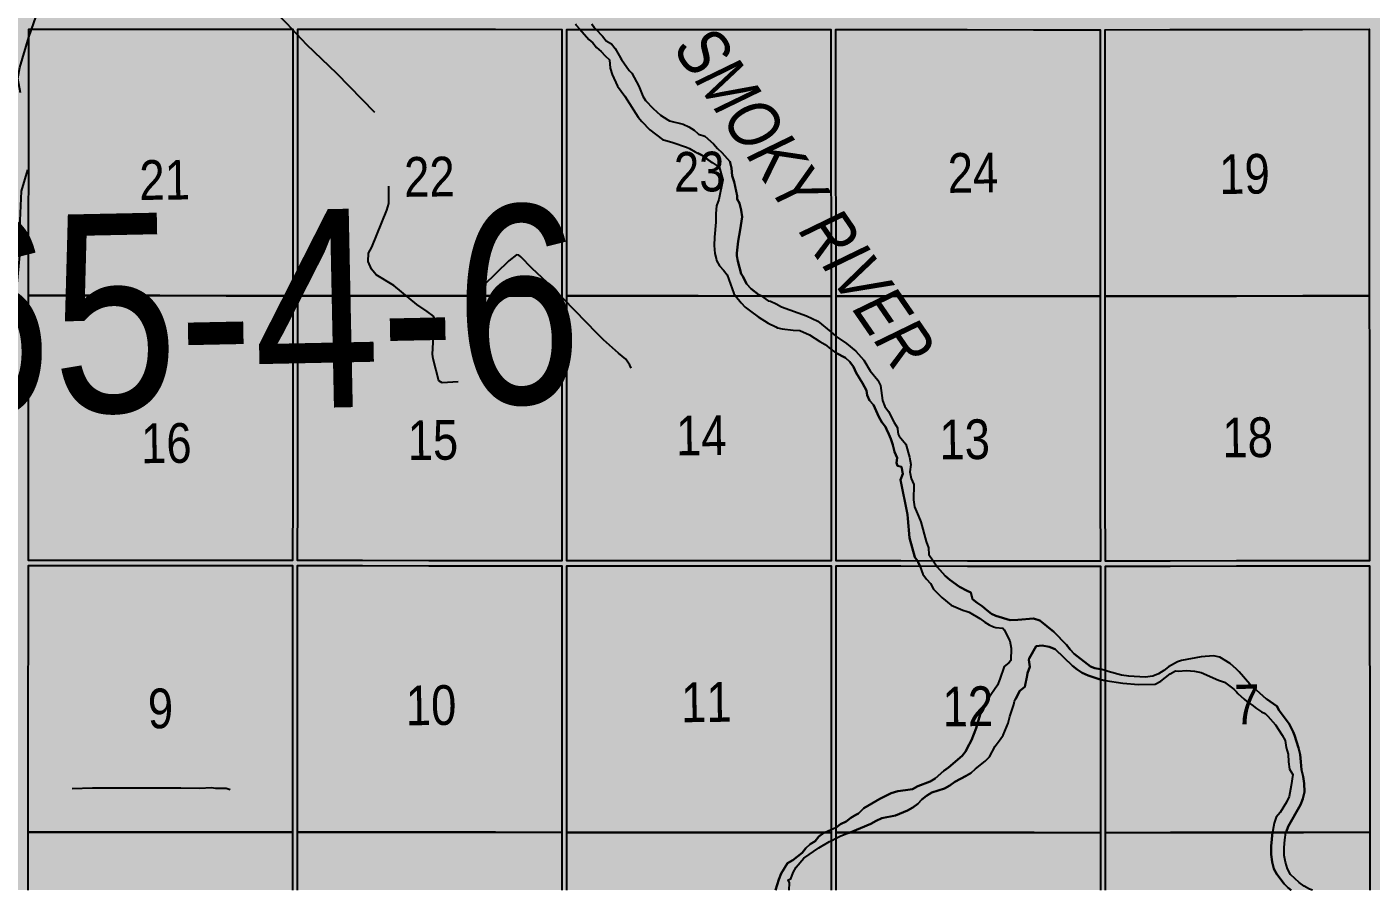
# Model space of a CAD drawing. Extents: x 399452 to 415540, y 6060435 to 6067869.
# Drawn here: x 410021 to 410290.9, y 6062481.8 to 6062655 of the extents above; entities that cross this region are included whole.
import ezdxf
from ezdxf.enums import TextEntityAlignment as Align

# ---------------------------------------------------------------- set-up
doc = ezdxf.new("R2010")
doc.units = 0
doc.header["$LTSCALE"] = 5
doc.linetypes.add('DASHED2', pattern=[9.525, 6.35, -3.175])
for name, color, linetype in [('Quarters', 8, 'Continuous'), ('RoadSeg', 57, 'DASHED2'), ('T-WATER', 160, 'Continuous'), ('T-WATER-T', 170, 'Continuous')]:
    doc.layers.add(name, color=color, linetype=linetype)
doc.layers.add('ROUTE-MAP-BACKGROUND-H', color=7, linetype='Continuous', true_color=0xf0ebff)
doc.styles.add('120', font='ARIALN.TTF', dxfattribs={"height": 13})
doc.styles.add('80LS', font='ARIALNI.TTF', dxfattribs={"height": 10})

msp = doc.modelspace()

# ---------------------------------------------------------------- hatches: boundary and pattern name
at = {"layer": 'ROUTE-MAP-BACKGROUND-H'}
h = msp.add_hatch(color=256, dxfattribs=at)
h.dxf.hatch_style = 1
h.paths.add_polyline_path([(410779.995, 6062481.762), (410779.995, 6063736.327), (409587.427, 6063736.085), (409587.427, 6062481.762)])

# ---------------------------------------------------------------- linework, layer by layer
at = {"layer": 'Quarters', "flags": 128}
for points in [[(410074.372, 6062614.444), (410074.366, 6062601.068), (410061.019, 6062601.075), (410047.672, 6062601.083), (410034.325, 6062601.091), (410021.312, 6062601.098), (410021.321, 6062614.474), (410021.331, 6062627.85), (410021.341, 6062641.226), (410021.35, 6062654.601), (410034.359, 6062654.594), (410047.702, 6062654.587), (410061.045, 6062654.579), (410074.389, 6062654.572), (410074.383, 6062641.196), (410074.377, 6062627.82)], [(410128.415, 6062614.413), (410128.414, 6062601.037), (410115.069, 6062601.044), (410101.725, 6062601.052), (410088.38, 6062601.06), (410075.37, 6062601.067), (410075.375, 6062614.443), (410075.381, 6062627.819), (410075.386, 6062641.195), (410075.392, 6062654.571), (410088.397, 6062654.564), (410101.737, 6062654.556), (410115.077, 6062654.549), (410128.417, 6062654.542), (410128.416, 6062641.165), (410128.416, 6062627.789)], [(410182.458, 6062614.382), (410182.462, 6062601.006), (410169.117, 6062601.013), (410155.772, 6062601.021), (410142.428, 6062601.029), (410129.417, 6062601.036), (410129.418, 6062614.412), (410129.419, 6062627.789), (410129.42, 6062641.165), (410129.421, 6062654.541), (410142.426, 6062654.534), (410155.766, 6062654.526), (410169.106, 6062654.518), (410182.446, 6062654.511), (410182.45, 6062641.135), (410182.454, 6062627.758)], [(410236.501, 6062614.333), (410236.509, 6062600.957), (410223.165, 6062600.969), (410209.82, 6062600.981), (410196.475, 6062600.993), (410183.465, 6062601.005), (410183.461, 6062614.381), (410183.457, 6062627.757), (410183.454, 6062641.134), (410183.45, 6062654.51), (410196.455, 6062654.497), (410209.795, 6062654.484), (410223.135, 6062654.471), (410236.475, 6062654.458), (410236.484, 6062641.083), (410236.492, 6062627.708)], [(410290.543, 6062614.418), (410290.556, 6062601.043), (410277.212, 6062601.022), (410263.867, 6062601.001), (410250.523, 6062600.98), (410237.513, 6062600.959), (410237.504, 6062614.334), (410237.496, 6062627.709), (410237.487, 6062641.084), (410237.479, 6062654.459), (410250.484, 6062654.48), (410263.824, 6062654.501), (410277.164, 6062654.522), (410290.504, 6062654.543), (410290.517, 6062641.168), (410290.53, 6062627.793)], [(410074.35, 6062560.94), (410074.344, 6062547.898), (410060.993, 6062547.906), (410047.642, 6062547.914), (410034.291, 6062547.922), (410021.274, 6062547.93), (410021.283, 6062560.971), (410021.293, 6062574.347), (410021.302, 6062587.723), (410021.312, 6062601.098), (410034.325, 6062601.091), (410047.672, 6062601.083), (410061.019, 6062601.075), (410074.366, 6062601.068), (410074.361, 6062587.692), (410074.355, 6062574.316)], [(410128.412, 6062560.908), (410128.411, 6062547.866), (410115.062, 6062547.874), (410101.712, 6062547.882), (410088.363, 6062547.89), (410075.348, 6062547.898), (410075.353, 6062560.939), (410075.358, 6062574.315), (410075.364, 6062587.691), (410075.37, 6062601.067), (410088.38, 6062601.06), (410101.725, 6062601.052), (410115.069, 6062601.044), (410128.414, 6062601.037), (410128.413, 6062587.66), (410128.413, 6062574.284)], [(410182.474, 6062560.876), (410182.478, 6062547.835), (410169.128, 6062547.842), (410155.779, 6062547.85), (410142.43, 6062547.858), (410129.415, 6062547.866), (410129.415, 6062560.907), (410129.416, 6062574.284), (410129.417, 6062587.66), (410129.417, 6062601.036), (410142.428, 6062601.029), (410155.772, 6062601.021), (410169.117, 6062601.013), (410182.462, 6062601.006), (410182.466, 6062587.629), (410182.47, 6062574.253)], [(410236.535, 6062560.832), (410236.544, 6062547.792), (410223.195, 6062547.802), (410209.845, 6062547.813), (410196.496, 6062547.823), (410183.481, 6062547.834), (410183.477, 6062560.876), (410183.473, 6062574.252), (410183.469, 6062587.628), (410183.465, 6062601.005), (410196.475, 6062600.993), (410209.82, 6062600.981), (410223.165, 6062600.969), (410236.509, 6062600.957), (410236.518, 6062587.582), (410236.527, 6062574.207)], [(410290.596, 6062560.917), (410290.609, 6062547.876), (410277.26, 6062547.856), (410263.911, 6062547.835), (410250.562, 6062547.814), (410237.547, 6062547.793), (410237.539, 6062560.834), (410237.53, 6062574.209), (410237.521, 6062587.584), (410237.513, 6062600.959), (410250.523, 6062600.98), (410263.867, 6062601.001), (410277.212, 6062601.022), (410290.556, 6062601.043), (410290.57, 6062587.667), (410290.583, 6062574.292)], [(410074.328, 6062506.767), (410074.322, 6062493.391), (410060.967, 6062493.399), (410047.612, 6062493.407), (410034.257, 6062493.415), (410021.236, 6062493.423), (410021.245, 6062506.799), (410021.254, 6062520.175), (410021.264, 6062533.551), (410021.273, 6062546.926), (410034.29, 6062546.919), (410047.641, 6062546.911), (410060.993, 6062546.903), (410074.344, 6062546.895), (410074.339, 6062533.519), (410074.333, 6062520.143)], [(410128.409, 6062506.734), (410128.409, 6062493.358), (410115.055, 6062493.366), (410101.7, 6062493.374), (410088.346, 6062493.382), (410075.326, 6062493.39), (410075.331, 6062506.766), (410075.336, 6062520.142), (410075.342, 6062533.518), (410075.347, 6062546.894), (410088.362, 6062546.887), (410101.712, 6062546.879), (410115.062, 6062546.871), (410128.411, 6062546.863), (410128.411, 6062533.487), (410128.41, 6062520.111)], [(410182.49, 6062506.702), (410182.494, 6062493.326), (410169.14, 6062493.334), (410155.786, 6062493.342), (410142.432, 6062493.35), (410129.412, 6062493.358), (410129.413, 6062506.734), (410129.413, 6062520.11), (410129.414, 6062533.486), (410129.415, 6062546.862), (410142.43, 6062546.855), (410155.779, 6062546.847), (410169.129, 6062546.839), (410182.478, 6062546.831), (410182.482, 6062533.455), (410182.486, 6062520.079)], [(410236.57, 6062506.663), (410236.579, 6062493.288), (410223.225, 6062493.298), (410209.871, 6062493.307), (410196.517, 6062493.316), (410183.498, 6062493.325), (410183.494, 6062506.702), (410183.489, 6062520.078), (410183.485, 6062533.454), (410183.481, 6062546.831), (410196.496, 6062546.82), (410209.846, 6062546.81), (410223.195, 6062546.799), (410236.544, 6062546.788), (410236.553, 6062533.413), (410236.562, 6062520.038)], [(410290.65, 6062506.748), (410290.664, 6062493.373), (410277.31, 6062493.352), (410263.956, 6062493.331), (410250.602, 6062493.31), (410237.583, 6062493.29), (410237.574, 6062506.665), (410237.565, 6062520.04), (410237.556, 6062533.415), (410237.548, 6062546.79), (410250.562, 6062546.81), (410263.912, 6062546.831), (410277.261, 6062546.852), (410290.61, 6062546.873), (410290.623, 6062533.498), (410290.637, 6062520.123)]]:
    msp.add_lwpolyline(points, close=True, dxfattribs=at)
for points in [[(410021.228, 6062481.762), (410021.236, 6062493.423), (410034.257, 6062493.415), (410047.612, 6062493.407), (410060.967, 6062493.399), (410074.322, 6062493.391), (410074.318, 6062481.762)], [(410075.321, 6062481.762), (410075.326, 6062493.39), (410088.346, 6062493.382), (410101.7, 6062493.374), (410115.055, 6062493.366), (410128.409, 6062493.358), (410128.409, 6062481.762)], [(410129.412, 6062481.762), (410129.412, 6062493.358), (410142.432, 6062493.35), (410155.786, 6062493.342), (410169.14, 6062493.334), (410182.494, 6062493.326), (410182.498, 6062481.762)], [(410183.501, 6062481.762), (410183.498, 6062493.325), (410196.517, 6062493.316), (410209.871, 6062493.307), (410223.225, 6062493.298), (410236.579, 6062493.288), (410236.587, 6062481.762)], [(410237.59, 6062481.762), (410237.583, 6062493.29), (410250.602, 6062493.31), (410263.956, 6062493.331), (410277.31, 6062493.352), (410290.664, 6062493.373), (410290.675, 6062481.762)]]:
    msp.add_lwpolyline(points, dxfattribs=at)
at = {"layer": 'RoadSeg'}
for p, q in [((410102.624, 6062596.986), (410101.341, 6062597.891)), ((410135.704, 6062593.301), (410135.467, 6062593.495))]:
    msp.add_line(p, q, dxfattribs=at)
at = {"layer": 'RoadSeg', "flags": 128}
for points in [[(410017.756, 6062501.961), (410016.291, 6062511.377), (410015.478, 6062515.186), (410015.602, 6062515.588), (410015.431, 6062515.817), (410015.092, 6062517.673), (410014.145, 6062523.075), (410013.82, 6062525.829), (410010.618, 6062543.393), (410010.509, 6062545.387), (410010.77, 6062548.752), (410010.672, 6062550.214), (410009.431, 6062555.377), (410009.002, 6062558.329), (410008.416, 6062560.845), (410008.359, 6062561.941), (410008.743, 6062565.809), (410009.161, 6062568.046), (410015.81, 6062591.642), (410017.214, 6062595.997), (410018.966, 6062602.754), (410019.528, 6062609.153), (410019.474, 6062613.244), (410019.918, 6062622.069), (410021.778, 6062628.463), (410022.195, 6062630.768), (410022.121, 6062632.663), (410020.526, 6062637.252), (410019.138, 6062644.642), (410019.555, 6062646.913), (410021.389, 6062652.973), (410028.028, 6062672.344), (410030.734, 6062679.62), (410034.177, 6062688.177), (410034.519, 6062689.316), (410034.659, 6062690.549), (410034.6, 6062691.746), (410034.272, 6062693.103)], [(410101.341, 6062597.891), (410099.315, 6062599.311), (410094.643, 6062603.104), (410091.137, 6062605.258), (410090.182, 6062606.369), (410089.516, 6062607.952), (410089.581, 6062609.583), (410090.22, 6062610.794), (410093.289, 6062618.212), (410093.659, 6062619.584), (410093.648, 6062634.155), (410093.634, 6062634.787), (410093.39, 6062635.313), (410083.189, 6062645.675), (410077.211, 6062651.436), (410073.161, 6062655.707), (410058.541, 6062670.466), (410049.205, 6062679.282), (410036.419, 6062692.25), (410034.961, 6062693.55)], [(410135.467, 6062593.495), (410126.555, 6062602.72), (410122.38, 6062606.59), (410120.168, 6062608.904), (410119.763, 6062609.195), (410119.296, 6062609.252), (410117.758, 6062608.055), (410112.282, 6062602.748), (410110.419, 6062601.178), (410103.669, 6062594.813), (410102.719, 6062594.094)], [(410102.719, 6062594.094), (410102.976, 6062596.096), (410102.624, 6062596.986)], [(410107.597, 6062583.786), (410104.374, 6062583.584), (410103.7, 6062583.969), (410102.541, 6062588.402), (410102.421, 6062589.364), (410102.719, 6062594.094)], [(410142.303, 6062586.522), (410142.057, 6062587.149), (410141.233, 6062588.329), (410139.777, 6062589.529), (410136.759, 6062592.192), (410135.704, 6062593.301)], [(410061.77, 6062501.901), (410060.966, 6062502.15), (410058.838, 6062502.138), (410058.035, 6062502.321), (410055.677, 6062502.137), (410051.916, 6062502.257), (410034.152, 6062502.211), (410027.47, 6062501.968), (410017.756, 6062501.961)]]:
    msp.add_lwpolyline(points, dxfattribs=at)
at = {"layer": 'T-WATER', "flags": 128}
for points in [[(410131.99, 6062654.563), (410131.25, 6062655.379), (410131.128, 6062655.567)], [(410131.25, 6062655.379), (410131.99, 6062654.563)], [(410134.414, 6062655.565), (410134.892, 6062654.891), (410135.218, 6062654.561), (410136.564, 6062653.201), (410137.277, 6062652.222), (410138.395, 6062651.643), (410139.135, 6062650.683), (410140.179, 6062648.826), (410140.376, 6062648.485), (410141.935, 6062646.281), (410142.437, 6062645.725), (410143.846, 6062643.108), (410144.676, 6062641.125), (410145.199, 6062640.238), (410146.762, 6062638.633), (410148.239, 6062637.341), (410149.675, 6062636.408), (410150.047, 6062636.192), (410152.745, 6062635.478), (410153.912, 6062634.968), (410154.968, 6062634.33), (410155.734, 6062633.618), (410155.843, 6062633.516), (410157.1, 6062633.103), (410158.885, 6062631.543), (410159.679, 6062630.615), (410160.559, 6062629.792), (410162.163, 6062627.984), (410162.203, 6062627.793), (410162.44, 6062626.65), (410162.614, 6062625.169), (410163.026, 6062623.905), (410163.611, 6062621.123), (410163.617, 6062620.421), (410164.095, 6062619.649), (410164.44, 6062618.239), (410164.595, 6062616.887), (410164.241, 6062614.296), (410163.785, 6062612.05), (410163.554, 6062609.588), (410163.565, 6062609.052), (410163.713, 6062608.016), (410164.43, 6062605.448), (410164.788, 6062604.888), (410165.481, 6062603.454), (410166.448, 6062602.434), (410167.986, 6062601.238), (410168.41, 6062601.037), (410168.431, 6062601.027), (410169.822, 6062600.062), (410170.284, 6062599.945), (410171.46, 6062599.458), (410172.523, 6062598.824), (410177.507, 6062597.052), (410179.818, 6062595.965), (410182.429, 6062593.789), (410183.433, 6062592.952), (410183.52, 6062592.879), (410185.539, 6062591.48), (410187.434, 6062589.922), (410189.039, 6062588.118), (410190.323, 6062586.004), (410191.836, 6062584.138), (410192.388, 6062583.021), (410192.813, 6062580.055), (410193.287, 6062578.827), (410193.985, 6062577.801), (410195.123, 6062575.592), (410195.787, 6062574.563), (410195.826, 6062574.265), (410195.957, 6062573.275), (410196.166, 6062572.888), (410197.475, 6062571.241), (410198.252, 6062568.685), (410198.476, 6062567.217), (410198.264, 6062565.737), (410198.57, 6062564.349)], [(410135.218, 6062654.561), (410134.892, 6062654.891), (410134.414, 6062655.565)], [(410131.99, 6062654.563), (410133.843, 6062652.521), (410134.622, 6062651.853), (410135.369, 6062650.916), (410136.281, 6062650.111), (410137.092, 6062649.21), (410137.976, 6062648.415), (410138.102, 6062646.777), (410138.493, 6062645.463), (410139.571, 6062643.134), (410141.076, 6062641.158), (410143.699, 6062636.928), (410144.468, 6062636.014), (410146.095, 6062634.367), (410148.628, 6062632.424), (410150.681, 6062631.809), (410153.425, 6062630.922), (410154.014, 6062630.651), (410155.163, 6062629.951), (410155.734, 6062629.667), (410156.501, 6062629.286), (410158.552, 6062627.796), (410158.565, 6062627.786), (410159.817, 6062627.005), (410159.977, 6062626.917), (410160.712, 6062624.324), (410159.898, 6062620.355), (410159.466, 6062619.118), (410159.324, 6062617.559), (410159.336, 6062615.866), (410159.027, 6062612.839), (410159.011, 6062611.163), (410159.122, 6062609.579), (410159.372, 6062608.544), (410159.464, 6062608.168), (410160.078, 6062607.07), (410160.899, 6062606.195), (410161.614, 6062605.243), (410162.924, 6062601.5), (410163.296, 6062601.04), (410164.442, 6062599.623), (410165.25, 6062598.748), (410166.307, 6062597.979), (410167.852, 6062596.817), (410169.864, 6062595.552), (410171.392, 6062594.813), (410171.733, 6062594.654), (410172.676, 6062594.431), (410174.887, 6062594.178), (410176.198, 6062594.098), (410178.16, 6062593.202), (410180.208, 6062591.856), (410181.287, 6062591.269), (410182.43, 6062590.344), (410183.127, 6062589.781), (410183.434, 6062589.618), (410185.363, 6062588.595), (410186.262, 6062587.811), (410186.956, 6062586.791), (410187.502, 6062585.569), (410188.799, 6062583.51), (410189.58, 6062582.06), (410189.693, 6062581.135), (410190.2, 6062580.016), (410191.017, 6062579.163), (410192.049, 6062576.776), (410192.682, 6062575.705), (410193.399, 6062574.751), (410193.618, 6062574.267), (410194.067, 6062573.274), (410194.475, 6062572.373), (410194.902, 6062571.133), (410195.225, 6062569.752), (410195.729, 6062568.56), (410195.615, 6062567.54), (410195.806, 6062566.953), (410196.607, 6062566.701), (410196.858, 6062565.339), (410196.424, 6062564.126), (410197.823, 6062557.141), (410197.886, 6062556.359), (410198.201, 6062552.482), (410199.312, 6062548.577), (410199.799, 6062547.844), (410199.981, 6062547.57), (410200.268, 6062546.841), (410200.925, 6062545.172), (410201.605, 6062544.154), (410202.441, 6062543.289), (410203.016, 6062542.159), (410204.697, 6062540.492)], [(410131.99, 6062654.563), (410133.843, 6062652.521), (410134.622, 6062651.853), (410135.369, 6062650.916), (410136.281, 6062650.111), (410137.092, 6062649.21), (410137.976, 6062648.415), (410138.102, 6062646.777), (410138.493, 6062645.463), (410139.571, 6062643.134), (410141.076, 6062641.158), (410143.699, 6062636.928), (410144.468, 6062636.014), (410146.095, 6062634.367), (410148.628, 6062632.424), (410150.681, 6062631.809), (410153.425, 6062630.922), (410154.014, 6062630.651), (410155.163, 6062629.951), (410155.734, 6062629.667)], [(410135.218, 6062654.561), (410136.564, 6062653.201), (410137.277, 6062652.222), (410138.395, 6062651.643), (410139.135, 6062650.683), (410140.179, 6062648.826), (410140.376, 6062648.485), (410141.935, 6062646.281), (410142.437, 6062645.725), (410143.846, 6062643.108), (410144.676, 6062641.125), (410145.199, 6062640.238), (410146.762, 6062638.633), (410148.239, 6062637.341), (410149.675, 6062636.408), (410150.047, 6062636.192), (410152.745, 6062635.478), (410153.912, 6062634.968), (410154.968, 6062634.33), (410155.734, 6062633.618)], [(410155.734, 6062633.618), (410155.843, 6062633.516), (410157.1, 6062633.103), (410158.885, 6062631.543), (410159.679, 6062630.615), (410160.559, 6062629.792), (410162.163, 6062627.984), (410162.203, 6062627.793)], [(410158.552, 6062627.796), (410156.501, 6062629.286), (410155.734, 6062629.667)], [(410158.552, 6062627.796), (410158.565, 6062627.786), (410159.817, 6062627.005), (410159.977, 6062626.917), (410160.712, 6062624.324), (410159.898, 6062620.355), (410159.466, 6062619.118), (410159.324, 6062617.559), (410159.336, 6062615.866), (410159.027, 6062612.839), (410159.011, 6062611.163), (410159.122, 6062609.579), (410159.372, 6062608.544), (410159.464, 6062608.168), (410160.078, 6062607.07), (410160.899, 6062606.195), (410161.614, 6062605.243), (410162.924, 6062601.5), (410163.296, 6062601.04)], [(410168.41, 6062601.037), (410167.986, 6062601.238), (410166.448, 6062602.434), (410165.481, 6062603.454), (410164.788, 6062604.888), (410164.43, 6062605.448), (410163.713, 6062608.016), (410163.565, 6062609.052), (410163.554, 6062609.588), (410163.785, 6062612.05), (410164.241, 6062614.296), (410164.595, 6062616.887), (410164.44, 6062618.239), (410164.095, 6062619.649), (410163.617, 6062620.421), (410163.611, 6062621.123), (410163.026, 6062623.905), (410162.614, 6062625.169), (410162.44, 6062626.65), (410162.203, 6062627.793)], [(410163.296, 6062601.04), (410164.442, 6062599.623), (410165.25, 6062598.748), (410166.307, 6062597.979), (410167.852, 6062596.817), (410169.864, 6062595.552), (410171.392, 6062594.813), (410171.733, 6062594.654), (410172.676, 6062594.431), (410174.887, 6062594.178), (410176.198, 6062594.098), (410178.16, 6062593.202), (410180.208, 6062591.856), (410181.287, 6062591.269), (410182.43, 6062590.344)], [(410168.41, 6062601.037), (410168.431, 6062601.027), (410169.822, 6062600.062), (410170.284, 6062599.945), (410171.46, 6062599.458), (410172.523, 6062598.824), (410177.507, 6062597.052), (410179.818, 6062595.965), (410182.429, 6062593.789)], [(410183.433, 6062592.952), (410183.52, 6062592.879), (410185.539, 6062591.48), (410187.434, 6062589.922), (410189.039, 6062588.118), (410190.323, 6062586.004), (410191.836, 6062584.138), (410192.388, 6062583.021), (410192.813, 6062580.055), (410193.287, 6062578.827), (410193.985, 6062577.801), (410195.123, 6062575.592), (410195.787, 6062574.563), (410195.826, 6062574.265)], [(410182.43, 6062590.344), (410183.127, 6062589.781), (410183.434, 6062589.618)], [(410193.618, 6062574.267), (410193.399, 6062574.751), (410192.682, 6062575.705), (410192.049, 6062576.776), (410191.017, 6062579.163), (410190.2, 6062580.016), (410189.693, 6062581.135), (410189.58, 6062582.06), (410188.799, 6062583.51), (410187.502, 6062585.569), (410186.956, 6062586.791), (410186.262, 6062587.811), (410185.363, 6062588.595), (410183.434, 6062589.618)], [(410199.799, 6062547.844), (410199.312, 6062548.577), (410198.201, 6062552.482), (410197.886, 6062556.359), (410197.823, 6062557.141), (410196.424, 6062564.126), (410196.858, 6062565.339), (410196.607, 6062566.701), (410195.806, 6062566.953), (410195.615, 6062567.54), (410195.729, 6062568.56), (410195.225, 6062569.752), (410194.902, 6062571.133), (410194.475, 6062572.373), (410194.067, 6062573.274), (410193.618, 6062574.267)], [(410195.826, 6062574.265), (410195.957, 6062573.275), (410196.166, 6062572.888), (410197.475, 6062571.241), (410198.252, 6062568.685), (410198.476, 6062567.217), (410198.264, 6062565.737), (410198.57, 6062564.349), (410199.065, 6062563.16), (410199.028, 6062560.12), (410199.256, 6062558.687), (410200.003, 6062556.85), (410200.502, 6062555.709), (410201.58, 6062551.743), (410202.011, 6062550.477), (410202.09, 6062549.143), (410202.978, 6062547.842)], [(410198.57, 6062564.349), (410199.065, 6062563.16), (410199.028, 6062560.12), (410199.256, 6062558.687), (410200.003, 6062556.85), (410200.502, 6062555.709), (410201.58, 6062551.743), (410202.011, 6062550.477), (410202.09, 6062549.143), (410202.978, 6062547.842), (410203.664, 6062546.838), (410203.805, 6062546.631), (410205.369, 6062544.82), (410206.315, 6062544.046), (410208.286, 6062542.652), (410209.813, 6062541.856), (410210.516, 6062541.489), (410210.896, 6062540.186), (410211.785, 6062539.406), (410212.808, 6062538.745), (410213.72, 6062537.942), (410214.677, 6062537.234), (410215.578, 6062536.831), (410218.457, 6062535.94), (410219.995, 6062536.005), (410223.119, 6062536.275), (410224.408, 6062535.886), (410227.205, 6062533.605), (410229.757, 6062531.008), (410230.498, 6062530.027), (410231.313, 6062529.168), (410234.578, 6062526.667), (410235.41, 6062526.337), (410236.523, 6062526.135)], [(410200.268, 6062546.841), (410199.981, 6062547.57), (410199.799, 6062547.844)], [(410200.268, 6062546.841), (410200.925, 6062545.172), (410201.605, 6062544.154), (410202.441, 6062543.289), (410203.016, 6062542.159), (410204.697, 6062540.492), (410206.566, 6062538.962), (410208.904, 6062537.943), (410209.815, 6062537.673)], [(410209.813, 6062541.856), (410208.286, 6062542.652), (410206.315, 6062544.046), (410205.369, 6062544.82), (410203.805, 6062546.631), (410203.664, 6062546.838)], [(410204.697, 6062540.492), (410206.566, 6062538.962), (410208.904, 6062537.943), (410209.815, 6062537.673), (410210.217, 6062537.554), (410212.37, 6062536.306), (410213.337, 6062535.557), (410214.199, 6062535.003), (410215.074, 6062534.634), (410215.573, 6062534.449), (410216.937, 6062534.316), (410217.24, 6062533.989), (410218.351, 6062531.774), (410218.608, 6062530.33), (410218.59, 6062527.869), (410218.145, 6062527.396), (410217.197, 6062526.667), (410216.377, 6062524.071), (410215.859, 6062522.9), (410213.982, 6062520.079), (410213.832, 6062519.853), (410212.868, 6062517.655), (410212.408, 6062516.98), (410211.623, 6062514.299), (410210.661, 6062511.884), (410209.828, 6062510.22), (410209.537, 6062509.639), (410208.794, 6062508.724), (410206.084, 6062506.39), (410205.097, 6062505.706), (410203.381, 6062504.196), (410202.362, 6062503.572), (410199.919, 6062502.622), (410198.825, 6062502.051), (410197.416, 6062501.793), (410195.892, 6062501.625), (410194.569, 6062501.239), (410192.254, 6062500.108), (410189.037, 6062498.241), (410187.961, 6062497.115), (410187.432, 6062496.895), (410186.407, 6062496.267), (410185.519, 6062495.502), (410184.353, 6062494.98), (410183.462, 6062494.309), (410183.392, 6062494.257), (410182.459, 6062493.854), (410181.29, 6062493.35), (410181.003, 6062493.227), (410180.03, 6062492.53), (410179.299, 6062491.605), (410178.298, 6062490.95), (410177.412, 6062490.154), (410176.64, 6062489.24), (410174.803, 6062487.742), (410173.692, 6062487.188), (410172.458, 6062485.081), (410171.946, 6062483.898), (410171.341, 6062481.762)], [(410236.523, 6062526.135), (410235.41, 6062526.337), (410234.578, 6062526.667), (410231.313, 6062529.168), (410230.498, 6062530.027), (410229.757, 6062531.008), (410227.205, 6062533.605), (410224.408, 6062535.886), (410223.119, 6062536.275), (410219.995, 6062536.005), (410218.457, 6062535.94), (410215.578, 6062536.831), (410214.677, 6062537.234), (410213.72, 6062537.942), (410212.808, 6062538.745), (410211.785, 6062539.406), (410210.896, 6062540.186), (410210.516, 6062541.489), (410209.813, 6062541.856)], [(410209.815, 6062537.673), (410210.217, 6062537.554), (410212.37, 6062536.306), (410213.337, 6062535.557), (410214.199, 6062535.003), (410215.074, 6062534.634), (410215.573, 6062534.449), (410216.937, 6062534.316), (410217.24, 6062533.989), (410218.351, 6062531.774), (410218.608, 6062530.33), (410218.59, 6062527.869), (410218.145, 6062527.396), (410217.197, 6062526.667), (410216.377, 6062524.071), (410215.859, 6062522.9), (410213.982, 6062520.079)], [(410236.524, 6062524.012), (410234.091, 6062524.849), (410232.909, 6062525.383), (410231.868, 6062526.038), (410230.957, 6062526.794), (410227.48, 6062530.099), (410226.277, 6062530.582), (410224.894, 6062530.874), (410223.649, 6062530.738), (410222.253, 6062528.238), (410222.17, 6062527.954), (410222.351, 6062526.554), (410221.929, 6062525.33), (410221.832, 6062524.862), (410221.352, 6062522.532), (410220.394, 6062521.765), (410219.484, 6062520.075)], [(410221.832, 6062524.862), (410221.929, 6062525.33), (410222.351, 6062526.554), (410222.17, 6062527.954), (410222.253, 6062528.238), (410223.649, 6062530.738), (410224.894, 6062530.874), (410226.277, 6062530.582), (410227.48, 6062530.099), (410230.957, 6062526.794), (410231.868, 6062526.038), (410232.909, 6062525.383), (410234.091, 6062524.849), (410236.524, 6062524.012)], [(410263.894, 6062526.083), (410262.587, 6062527.276), (410260.508, 6062528.514), (410259.263, 6062528.787), (410256.787, 6062528.606), (410252.87, 6062527.881), (410252.014, 6062527.559), (410250.234, 6062526.557), (410249.293, 6062525.827), (410248.239, 6062525.192), (410247.084, 6062524.68), (410245.538, 6062524.514), (410242.29, 6062524.675), (410240.768, 6062524.884), (410238.087, 6062525.64), (410237.526, 6062525.837)], [(410263.894, 6062526.083), (410262.587, 6062527.276), (410260.508, 6062528.514), (410259.263, 6062528.787), (410256.787, 6062528.606), (410252.87, 6062527.881), (410252.014, 6062527.559), (410250.234, 6062526.557), (410249.293, 6062525.827), (410248.239, 6062525.192), (410247.084, 6062524.68), (410245.538, 6062524.514), (410242.29, 6062524.675)], [(410237.526, 6062525.837), (410236.846, 6062526.076), (410236.523, 6062526.135)], [(410237.526, 6062525.837), (410236.846, 6062526.076), (410236.523, 6062526.135)], [(410242.29, 6062524.675), (410240.768, 6062524.884), (410238.087, 6062525.64), (410237.526, 6062525.837)], [(410237.527, 6062523.833), (410241.05, 6062523.283), (410244.213, 6062523.045), (410247.542, 6062523.115), (410248.685, 6062523.669), (410250.589, 6062525.161), (410251.668, 6062525.781), (410252.139, 6062525.697), (410253.874, 6062525.831), (410255.426, 6062525.731), (410256.789, 6062525.433), (410260.239, 6062523.92), (410261.49, 6062523.523), (410263.381, 6062522.094), (410263.898, 6062521.538)], [(410237.527, 6062523.833), (410241.05, 6062523.283), (410244.213, 6062523.045), (410247.542, 6062523.115), (410248.685, 6062523.669), (410250.589, 6062525.161), (410251.668, 6062525.781), (410252.139, 6062525.697), (410253.874, 6062525.831), (410255.426, 6062525.731), (410256.789, 6062525.433), (410260.239, 6062523.92), (410261.49, 6062523.523), (410263.381, 6062522.094), (410263.898, 6062521.538)], [(410269.927, 6062520.114), (410266.565, 6062523.129), (410264.418, 6062525.605), (410263.894, 6062526.083)], [(410269.927, 6062520.114), (410266.565, 6062523.129), (410264.418, 6062525.605), (410263.894, 6062526.083)], [(410174.042, 6062481.762), (410174.127, 6062483.23), (410173.876, 6062483.822), (410174.399, 6062484.023), (410174.869, 6062485.286), (410175.472, 6062486.342), (410177.032, 6062488.151), (410179.983, 6062490.272), (410182.139, 6062491.511), (410182.46, 6062491.676), (410183.463, 6062492.19), (410184.415, 6062492.679), (410185.651, 6062493.097), (410186.271, 6062493.347), (410190.473, 6062495.045), (410191.492, 6062495.685), (410192.664, 6062496.193), (410195.426, 6062496.764), (410197.845, 6062497.762), (410198.913, 6062498.359), (410199.9, 6062499.049), (410200.695, 6062499.927), (410201.653, 6062500.68), (410202.695, 6062501.365), (410205.276, 6062502.177), (410206.329, 6062502.756), (410207.295, 6062503.518), (410209.577, 6062504.67), (410209.831, 6062504.832), (410210.588, 6062505.319), (410211.471, 6062506.11), (410213.391, 6062507.623), (410214.254, 6062508.504), (410215.44, 6062510.668), (410216.397, 6062511.976), (410217, 6062512.88), (410217.665, 6062514.465), (410218.007, 6062515.299), (410218.341, 6062516.635), (410219.152, 6062519.007), (410219.277, 6062519.69), (410219.484, 6062520.075), (410220.394, 6062521.765), (410221.352, 6062522.532), (410221.832, 6062524.862)], [(410237.527, 6062523.833), (410236.64, 6062523.972), (410236.524, 6062524.012)], [(410236.524, 6062524.012), (410236.64, 6062523.972), (410237.527, 6062523.833)], [(410263.898, 6062521.538), (410264.187, 6062521.227), (410265.44, 6062520.107)], [(410263.898, 6062521.538), (410264.187, 6062521.227), (410265.44, 6062520.107)], [(410209.828, 6062510.22), (410210.661, 6062511.884), (410211.623, 6062514.299), (410212.408, 6062516.98), (410212.868, 6062517.655), (410213.832, 6062519.853), (410213.982, 6062520.079)], [(410209.831, 6062504.832), (410210.588, 6062505.319), (410211.471, 6062506.11), (410213.391, 6062507.623), (410214.254, 6062508.504), (410215.44, 6062510.668), (410216.397, 6062511.976), (410217, 6062512.88), (410217.665, 6062514.465), (410218.007, 6062515.299), (410218.341, 6062516.635), (410219.152, 6062519.007), (410219.277, 6062519.69), (410219.484, 6062520.075)], [(410265.44, 6062520.107), (410265.949, 6062519.652), (410266.952, 6062518.976), (410267.89, 6062518.223), (410268.905, 6062517.559), (410269.669, 6062517.194), (410270.205, 6062516.688), (410271.748, 6062514.914), (410273.045, 6062512.882), (410273.627, 6062511.802), (410273.886, 6062510.369), (410274.283, 6062509.08), (410274.354, 6062507.494), (410274.539, 6062506.046), (410275.173, 6062504.994), (410274.863, 6062502.772), (410274.757, 6062502.013), (410274.451, 6062500.581), (410273.937, 6062499.42), (410272.646, 6062497.328), (410271.871, 6062496.43), (410271.443, 6062495.183), (410271.171, 6062493.705), (410271.138, 6062493.366)], [(410265.44, 6062520.107), (410265.949, 6062519.652), (410266.952, 6062518.976), (410267.89, 6062518.223), (410268.905, 6062517.559), (410269.669, 6062517.194), (410270.205, 6062516.688), (410271.748, 6062514.914), (410273.045, 6062512.882), (410273.627, 6062511.802), (410273.886, 6062510.369), (410274.283, 6062509.08), (410274.354, 6062507.494), (410274.539, 6062506.046), (410275.173, 6062504.994), (410274.863, 6062502.772), (410274.757, 6062502.013), (410274.451, 6062500.581), (410273.937, 6062499.42), (410272.646, 6062497.328), (410271.871, 6062496.43), (410271.443, 6062495.183), (410271.171, 6062493.705), (410271.138, 6062493.366)], [(410269.927, 6062520.114), (410269.964, 6062520.081), (410272.003, 6062518.671), (410272.431, 6062517.823), (410274.462, 6062515.169), (410275.245, 6062513.545), (410275.524, 6062512.878), (410276.361, 6062510.353), (410276.665, 6062508.982), (410276.838, 6062507.505), (410276.907, 6062505.909), (410277.256, 6062504.594), (410277.48, 6062503.141), (410277.513, 6062501.508), (410277.228, 6062500.112), (410276.745, 6062498.864), (410274.271, 6062494.553), (410273.836, 6062493.37)], [(410273.836, 6062493.37), (410274.271, 6062494.553), (410276.745, 6062498.864), (410277.228, 6062500.112), (410277.513, 6062501.508), (410277.48, 6062503.141), (410277.256, 6062504.594), (410276.907, 6062505.909), (410276.838, 6062507.505), (410276.665, 6062508.982), (410276.361, 6062510.353), (410275.524, 6062512.878), (410275.245, 6062513.545), (410274.462, 6062515.169), (410272.431, 6062517.823), (410272.003, 6062518.671), (410269.964, 6062520.081), (410269.927, 6062520.114)], [(410183.462, 6062494.309), (410184.353, 6062494.98), (410185.519, 6062495.502), (410186.407, 6062496.267), (410187.432, 6062496.895), (410187.961, 6062497.115), (410189.037, 6062498.241), (410192.254, 6062500.108), (410194.569, 6062501.239), (410195.892, 6062501.625), (410197.416, 6062501.793), (410198.825, 6062502.051), (410199.919, 6062502.622), (410202.362, 6062503.572), (410203.381, 6062504.196), (410205.097, 6062505.706), (410206.084, 6062506.39), (410208.794, 6062508.724), (410209.537, 6062509.639), (410209.828, 6062510.22)], [(410209.831, 6062504.832), (410209.577, 6062504.67), (410207.295, 6062503.518), (410206.329, 6062502.756), (410205.276, 6062502.177), (410202.695, 6062501.365), (410201.653, 6062500.68), (410200.695, 6062499.927), (410199.9, 6062499.049), (410198.913, 6062498.359), (410197.845, 6062497.762), (410195.426, 6062496.764), (410192.664, 6062496.193), (410191.492, 6062495.685), (410190.473, 6062495.045), (410186.271, 6062493.347)], [(410171.341, 6062481.762), (410171.946, 6062483.898), (410172.458, 6062485.081), (410173.692, 6062487.188), (410174.803, 6062487.742), (410176.64, 6062489.24), (410177.412, 6062490.154), (410178.298, 6062490.95), (410179.299, 6062491.605), (410180.03, 6062492.53), (410181.003, 6062493.227), (410181.29, 6062493.35)], [(410183.462, 6062494.309), (410183.392, 6062494.257), (410182.459, 6062493.854)], [(410183.463, 6062492.19), (410184.415, 6062492.679), (410185.651, 6062493.097), (410186.271, 6062493.347)], [(410274.884, 6062481.762), (410274.288, 6062482.231), (410273.437, 6062483.051), (410271.991, 6062484.989), (410271.385, 6062486.064), (410271.044, 6062487.416), (410270.862, 6062488.932), (410270.868, 6062490.608), (410271.138, 6062493.366)], [(410271.138, 6062493.366), (410270.868, 6062490.608), (410270.862, 6062488.932), (410271.044, 6062487.416), (410271.385, 6062486.064), (410271.991, 6062484.989), (410273.437, 6062483.051), (410274.288, 6062482.231), (410274.884, 6062481.762)], [(410279.17, 6062481.762), (410278.518, 6062481.958), (410277.452, 6062482.573), (410276.479, 6062483.28), (410274.742, 6062484.908), (410274.154, 6062486.022), (410273.757, 6062487.339), (410273.461, 6062488.696), (410273.442, 6062490.33), (410273.566, 6062491.885), (410273.819, 6062493.324), (410273.836, 6062493.37)], [(410279.17, 6062481.762), (410278.518, 6062481.958), (410277.452, 6062482.573), (410276.479, 6062483.28), (410274.742, 6062484.908), (410274.154, 6062486.022), (410273.757, 6062487.339), (410273.461, 6062488.696), (410273.442, 6062490.33), (410273.566, 6062491.885), (410273.819, 6062493.324), (410273.836, 6062493.37)], [(410174.042, 6062481.762), (410174.127, 6062483.23), (410173.876, 6062483.822), (410174.399, 6062484.023), (410174.869, 6062485.286), (410175.472, 6062486.342), (410177.032, 6062488.151), (410179.983, 6062490.272), (410182.139, 6062491.511), (410182.46, 6062491.676)]]:
    msp.add_lwpolyline(points, dxfattribs=at)

# ---------------------------------------------------------------- texts
at = {"layer": 'RoadSeg', "style": '120'}
for s, height, rotation, p in [('21', 7.9673, 0.67212, (410043.6, 6062620.286)), ('22', 7.9673, 0.67212, (410096.775, 6062620.91)), ('23', 7.9673, 0.67212, (410150.968, 6062621.922)), ('24', 7.9673, 0.67212, (410205.941, 6062621.708)), ('19', 7.9673, 0.67212, (410260.464, 6062621.482)), ('65-4-6', 39.8366, 1.17937, (410000.875, 6062576.947)), ('14', 7.9673, 0.67212, (410151.37, 6062568.99)), ('16', 7.9673, 0.67212, (410043.942, 6062567.44)), ('15', 7.9673, 0.67212, (410097.474, 6062568.068)), ('13', 7.9673, 0.67212, (410204.261, 6062568.191)), ('18', 7.9673, 0.67212, (410261.084, 6062568.594)), ('10', 7.9673, 0.67212, (410097.114, 6062514.832)), ('11', 7.9673, 0.67212, (410152.382, 6062515.446)), ('7', 7.967, 0.67212, (410263.463, 6062515.034)), ('9', 7.967, 0.67212, (410045.314, 6062514.224)), ('12', 7.9673, 0.67212, (410204.905, 6062514.6))]:
    msp.add_text(s, height=height, rotation=rotation, dxfattribs=at).set_placement(p)
at = {"layer": 'T-WATER-T', "style": '80LS'}
msp.add_text('SMOKY RIVER', height=9.9748, rotation=304.56709, dxfattribs=at).set_placement((410173.098, 6062617.905), align=Align.CENTER)

doc.saveas('drawing.dxf')
